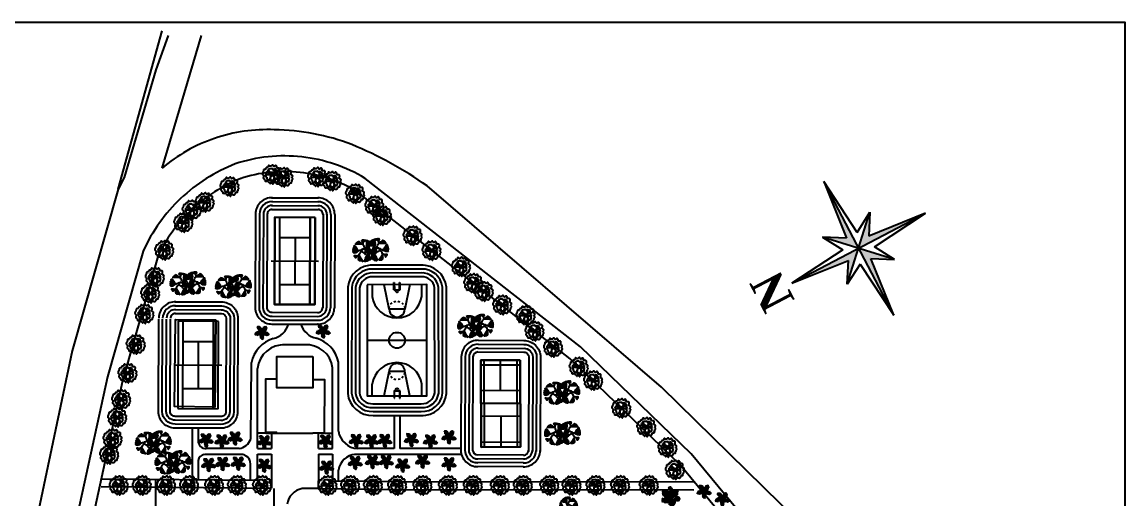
# Model space of a CAD drawing. Header units: millimetres. Extents: x -17017 to 2697, y 1903 to 18260.
# Drawn here: x -16970.72 to -16942.44, y 18248.05 to 18260.27 of the extents above; entities that cross this region are included whole.
import ezdxf

# ---------------------------------------------------------------- set-up
doc = ezdxf.new("R2010")
doc.units = ezdxf.units.MM
doc.linetypes.add('0', pattern=[0])
for name, color, linetype in [('1', 7, 'Continuous'), ('55', 7, 'Continuous'), ('A-Glaz', 92, 'Continuous'), ('CAY', 94, 'Continuous'), ('duv', 50, 'Continuous'), ('DUVAR', 7, 'Continuous'), ('SO2', 3, 'Continuous'), ('TF1', 6, 'Continuous')]:
    doc.layers.add(name, color=color, linetype=linetype)
doc.styles.add('ARIAL', font='arial.ttf')
doc.styles.add('ATT', font='romans.shx')

# ---------------------------------------------------------------- blocks, each defined once
blk = doc.blocks.new('02PCVC13')
at = {"color": 0, "linetype": 'ByBlock'}
for p, q in [((0, 240), (0, 0)), ((528, 240), (0, 240)), ((528, 222), (0, 222)), ((30, 240), (30, 0)), ((186, 240), (186, 0)), ((264, 240), (264, 0)), ((342, 240), (342, 0)), ((498, 0), (498, 240)), ((528, 0), (528, 240)), ((186, 120), (0, 120)), ((342, 120), (528, 120)), ((0, 18), (528, 18)), ((0, 0), (528, 0))]:
    blk.add_line(p, q, dxfattribs=at)
blk = doc.blocks.new('court')
for p, q in [((2163.9, 2639.28), (2163.9, 2628.95)), ((2186.28, 2639.28), (2163.9, 2639.28)), ((2175.09, 2640.21), (2175.09, 2628.09)), ((2186.28, 2628.95), (2186.28, 2639.28)), ((2163.9, 2637.99), (2186.28, 2637.99)), ((2169.06, 2637.99), (2169.06, 2630.24)), ((2181.11, 2637.99), (2181.11, 2630.24)), ((2181.11, 2634.12), (2169.06, 2634.12)), ((2186.28, 2630.24), (2163.9, 2630.24)), ((2163.9, 2630.24), (2186.28, 2630.24)), ((2163.9, 2628.95), (2186.28, 2628.95))]:
    blk.add_line(p, q)
blk = doc.blocks.new('court 1')
for p, q in [((2164.82, 2665.92), (2139.71, 2652.41)), ((2165.44, 2664.76), (2162.8, 2663.34)), ((2172.1, 2652.41), (2164.82, 2665.92)), ((2161.97, 2657.98), (2166.9, 2662.06)), ((2152.27, 2659.17), (2159.54, 2645.65)), ((2166.91, 2659.27), (2167.69, 2657.82)), ((2166.93, 2659.22), (2168.58, 2660.1)), ((2166.99, 2659.12), (2166.93, 2659.22)), ((2168.63, 2660.01), (2166.99, 2659.12)), ((2167.61, 2657.96), (2169.25, 2658.85)), ((2168.58, 2660.1), (2168.63, 2660.01)), ((2169.25, 2658.85), (2169.3, 2658.75)), ((2163.9, 2654.4), (2161.97, 2657.98)), ((2162.33, 2658.12), (2162.73, 2658.22)), ((2163.26, 2658.2), (2163.77, 2658.05)), ((2170.02, 2656.27), (2163.9, 2654.4)), ((2164.22, 2657.77), (2164.58, 2657.38)), ((2164.84, 2656.92), (2164.96, 2656.4)), ((2167.66, 2657.87), (2167.61, 2657.96)), ((2169.3, 2658.75), (2167.66, 2657.87)), ((2164.51, 2654.91), (2164.21, 2654.62)), ((2164.94, 2655.87), (2164.79, 2655.36)), ((2168.83, 2652.15), (2171.47, 2653.57)), ((2139.71, 2652.41), (2146.99, 2638.89)), ((2140.34, 2651.25), (2142.98, 2652.67)), ((2141.79, 2648.55), (2147.91, 2650.41)), ((2146.99, 2638.89), (2172.1, 2652.41)), ((2149.84, 2646.83), (2147.91, 2650.41)), ((2146.85, 2648.42), (2146.97, 2647.9)), ((2147.02, 2649.46), (2146.87, 2648.95)), ((2147.6, 2650.19), (2147.3, 2649.91)), ((2144.15, 2646.95), (2142.51, 2646.07)), ((2142.51, 2646.07), (2142.56, 2645.97)), ((2142.56, 2645.97), (2144.2, 2646.85)), ((2144.82, 2645.69), (2143.18, 2644.81)), ((2143.18, 2644.81), (2143.24, 2644.71)), ((2143.24, 2644.71), (2144.88, 2645.6)), ((2144.12, 2647), (2144.9, 2645.55)), ((2144.2, 2646.85), (2144.15, 2646.95)), ((2144.88, 2645.6), (2144.82, 2645.69)), ((2144.91, 2642.75), (2149.84, 2646.83)), ((2147.23, 2647.43), (2147.59, 2647.05)), ((2148.04, 2646.77), (2148.55, 2646.61)), ((2149.08, 2646.6), (2149.48, 2646.69)), ((2146.37, 2640.05), (2149.01, 2641.47))]:
    blk.add_line(p, q)
for centre, radius in [((2167.01, 2658.39), 0.329), ((2155.91, 2652.41), 2.03), ((2144.8, 2646.43), 0.329)]:
    blk.add_circle(centre, radius)
for centre, radius, start, end in [((2166.6, 2658.17), 6.42, 126.3044, 290.2971), ((2162.93, 2656.19), 2.02, 118.3008, 298.3008), ((2145.21, 2646.65), 6.42, 306.3044, 110.2971), ((2148.86, 2648.62), 2.03, 298.7254, 117.8761)]:
    blk.add_arc(centre, radius, start, end)
blk = doc.blocks.new('*X24')
at = {"color": 0, "linetype": 'Continuous'}
for p, q in [((10.7, 5.3), (10.7, 5.3)), ((11.3, 0), (11.3, 0)), ((11.8, 4.3), (11.8, 4.3)), ((13, 1.7), (13, 1.7)), ((15.3, 11.8), (15.3, 11.8)), ((15.5, 17.6), (15.5, 17.6)), ((15.7, 0.2), (15.7, 0.2)), ((16.2, 2.1), (16.2, 2.1)), ((16.4, 21.8), (16.4, 21.8)), ((17.5, 20.8), (17.5, 20.8)), ((18.1, 7.6), (18.1, 7.6)), ((22.7, 29.3), (22.7, 29.3)), ((22.8, 28.5), (22.8, 28.5)), ((28.5, 32.5), (28.5, 32.5)), ((29.9, 34.8), (29.9, 34.8)), ((34.3, 35.6), (34.3, 35.6)), ((37.4, 36), (37.4, 36)), ((39, 30.2), (39, 30.2)), ((41.5, 28.5), (41.5, 28.5)), ((42.3, 36.6), (42.3, 36.6)), ((45.8, 37.8), (45.8, 37.8)), ((46.1, 35.4), (46.1, 35.4)), ((46.5, 37.8), (46.5, 37.8)), ((50.4, 37.7), (50.4, 37.7)), ((52.5, 32.3), (52.5, 32.3)), ((53.4, 40.9), (53.4, 40.9)), ((53.5, 38.1), (53.5, 38.1)), ((53.6, 31.3), (53.6, 31.3)), ((58.4, 38.8), (58.4, 38.8)), ((61.8, 35.6), (61.8, 35.6)), ((64.5, 37.8), (64.5, 37.8)), ((76.4, 30.2), (76.4, 30.2)), ((77.6, 24), (77.6, 24)), ((78.9, 28.6), (78.9, 28.6)), ((80.1, 26.1), (80.1, 26.1)), ((86, 18.6), (86, 18.6)), ((86, 0.2), (86, 0.2)), ((13.8, -1.6), (13.8, -1.6)), ((16.1, -11.4), (16.1, -11.4)), ((16.2, -15), (16.2, -15)), ((16.5, -22.9), (16.5, -22.9)), ((17, -0.5), (17, -0.5)), ((17.2, -22.5), (17.2, -22.5)), ((18.3, -23.6), (18.3, -23.6)), ((18.6, -13.1), (18.6, -13.1)), ((18.7, -16.6), (18.7, -16.6)), ((23.5, -28.3), (23.5, -28.3)), ((24.1, -27.9), (24.1, -27.9)), ((24.6, -28.5), (24.6, -28.5)), ((27.2, -27.5), (27.2, -27.5)), ((27.8, -22.4), (27.8, -22.4)), ((29.5, -33.8), (29.5, -33.8)), ((30.6, -34.8), (30.6, -34.8)), ((32.1, -26.8), (32.1, -26.8)), ((32.2, -34.6), (32.2, -34.6)), ((39.7, -30), (39.7, -30)), ((45.8, -40.6), (45.8, -40.6)), ((48.9, -40.2), (48.9, -40.2)), ((51.3, -37.4), (51.3, -37.4)), ((53.8, -39.5), (53.8, -39.5)), ((56, -40), (56, -40)), ((61.9, -38.5), (61.9, -38.5)), ((64.1, -33.8), (64.1, -33.8)), ((65, -38), (65, -38)), ((77.1, -29.9), (77.1, -29.9)), ((83.6, -18), (83.6, -18)), ((83.8, -22.3), (83.8, -22.3)), ((84.7, -19), (84.7, -19)), ((86.3, -4.2), (86.3, -4.2)), ((86.8, -4.5), (86.8, -4.5)), ((87.2, -16.1), (87.2, -16.1)), ((88.6, -1.4), (88.6, -1.4)), ((89.4, -1.5), (89.4, -1.5)), ((90.5, -2.5), (90.5, -2.5))]:
    blk.add_line(p, q, dxfattribs=at)
blk = doc.blocks.new('*X23')
at = {"color": 0, "linetype": 'Continuous'}
for p, q in [((0, 0), (0, 0)), ((8.6, 20.1), (8.6, 20.1)), ((9.1, 22.8), (9.1, 22.8)), ((10, 22), (10, 22)), ((24.2, 44.6), (24.2, 44.6)), ((27.1, 40.2), (27.1, 40.2)), ((37.9, 43.4), (37.9, 43.4)), ((39.9, 46.4), (39.9, 46.4)), ((45.7, 47.4), (45.7, 47.4)), ((49.9, 48), (49.9, 48)), ((56.4, 48.8), (56.4, 48.8)), ((61, 50.3), (61, 50.3)), ((61.5, 47.2), (61.5, 47.2)), ((62, 50.4), (62, 50.4)), ((70, 43.1), (70, 43.1)), ((71.4, 41.8), (71.4, 41.8)), ((71.7, 39.2), (71.7, 39.2)), ((76.9, 40.2), (76.9, 40.2)), ((78.4, 35.4), (78.4, 35.4)), ((80.3, 38.1), (80.3, 38.1)), ((82.9, 32), (82.9, 32)), ((85.3, 31.9), (85.3, 31.9)), ((86.4, 28.1), (86.4, 28.1)), ((87.8, 26.7), (87.8, 26.7)), ((92.4, 30.4), (92.4, 30.4)), ((92.6, 12.2), (92.6, 12.2)), ((93.8, 24.5), (93.8, 24.5)), ((94.3, 9.1), (94.3, 9.1)), ((94.8, 20.4), (94.8, 20.4)), ((0, 0), (0, 0)), ((3.2, -20.3), (3.2, -20.3)), ((5.7, -9.9), (5.7, -9.9)), ((6.6, -15), (6.6, -15)), ((7.4, -19.7), (7.4, -19.7)), ((8, -16.4), (8, -16.4)), ((10.7, -23.4), (10.7, -23.4)), ((12.1, -29.9), (12.1, -29.9)), ((28, -40), (28, -40)), ((31.4, -42.2), (31.4, -42.2)), ((39.4, -45.1), (39.4, -45.1)), ((40.8, -46.4), (40.8, -46.4)), ((42.9, -46.1), (42.9, -46.1)), ((43.5, -49.9), (43.5, -49.9)), ((47.8, -52.8), (47.8, -52.8)), ((64.5, -45.3), (64.5, -45.3)), ((71.8, -45.8), (71.8, -45.8)), ((74.2, -37.9), (74.2, -37.9)), ((77.8, -39.9), (77.8, -39.9)), ((85, -29.6), (85, -29.6)), ((85.9, -30.1), (85.9, -30.1)), ((86.9, -29.8), (86.9, -29.8)), ((87.4, -31), (87.4, -31)), ((88.9, -32.4), (88.9, -32.4)), ((93.5, -8.4), (93.5, -8.4)), ((94.8, -6.3), (94.8, -6.3)), ((95.1, -9), (95.1, -9)), ((96.6, -10.3), (96.6, -10.3)), ((100, -7.5), (100, -7.5))]:
    blk.add_line(p, q, dxfattribs=at)
blk = doc.blocks.new('A$C27B57102')
at = {"layer": 'CAY', "linetype": 'Continuous'}
for points in [[(482, 931), (467, 939), (454, 945), (444, 950), (436, 953), (429, 954), (424, 955), (419, 955), (416, 955), (412, 955), (409, 954), (406, 953), (403, 952), (400, 951), (398, 949), (395, 947), (393, 944), (390, 941), (388, 937), (385, 933), (383, 929), (381, 925), (380, 921), (378, 918), (377, 916), (377, 915), (376, 915), (376, 914), (376, 915), (376, 915), (376, 915), (376, 914), (375, 913), (373, 910), (371, 907), (369, 903), (366, 899), (363, 894), (360, 890), (358, 885), (355, 881), (352, 877), (350, 873), (347, 870), (345, 867), (343, 865), (340, 863), (338, 862), (335, 861), (332, 861), (329, 861), (326, 861), (322, 862), (319, 863), (315, 864), (311, 865), (307, 866), (303, 867), (299, 869), (295, 870), (291, 871), (287, 872), (283, 873), (279, 875), (276, 876), (273, 877), (271, 878), (268, 880), (266, 881), (263, 882), (261, 883), (258, 884), (255, 884), (252, 885), (249, 885), (246, 886), (243, 886), (239, 886), (235, 886), (231, 886), (227, 886), (223, 886), (219, 886), (215, 886), (211, 886), (207, 886), (203, 885), (200, 885), (196, 884), (193, 884), (191, 883), (188, 882), (186, 881), (184, 879), (182, 878), (180, 876), (178, 874), (176, 872), (174, 870), (173, 868), (171, 866), (169, 863), (168, 861), (166, 858), (165, 855), (164, 852), (163, 849), (162, 846), (161, 843), (160, 840), (160, 836), (159, 833), (159, 829), (159, 824), (158, 820), (158, 816), (158, 811), (158, 806), (158, 802), (159, 797), (159, 793), (159, 789), (160, 784), (160, 780), (160, 777), (160, 773), (160, 769), (160, 766), (159, 763), (158, 760), (156, 757), (155, 754), (153, 752), (150, 750), (148, 747), (146, 746), (143, 744), (141, 742), (138, 741), (136, 740), (133, 739), (131, 739), (128, 738), (126, 738), (123, 737), (121, 737), (118, 737), (116, 737), (113, 737), (111, 737), (108, 737), (105, 737), (102, 737), (100, 738), (97, 738), (94, 738), (90, 738), (87, 738), (84, 738), (80, 737), (77, 736), (73, 735), (69, 733), (65, 731), (61, 728), (57, 725), (53, 722), (49, 718), (46, 714), (43, 710), (39, 705), (37, 701), (34, 697), (32, 692), (30, 688), (29, 684), (28, 681), (27, 677), (26, 675), (26, 672), (27, 669), (27, 667), (28, 665), (29, 662), (31, 660), (33, 657), (34, 655), (36, 652), (38, 649), (40, 647), (42, 645), (44, 643), (45, 641), (46, 640), (47, 639), (48, 638), (48, 637), (49, 636), (50, 635), (51, 634), (53, 633), (55, 631), (57, 629), (60, 627), (63, 624), (66, 621), (69, 618), (71, 616), (73, 613), (75, 610), (76, 607), (77, 605), (78, 602), (78, 600), (78, 597), (78, 595), (77, 593), (77, 592), (77, 590), (76, 588), (74, 587), (73, 585), (70, 583), (67, 581), (63, 578), (59, 576), (53, 573), (47, 570), (41, 566), (34, 562), (28, 559), (22, 554), (17, 550), (12, 546), (8, 541), (5, 537), (3, 532), (1, 527), (0, 523), (0, 518), (0, 514), (1, 509), (3, 505), (5, 502), (7, 498), (9, 495), (12, 492), (14, 489), (16, 487), (17, 486), (18, 485), (19, 484), (20, 483), (20, 483), (20, 483), (20, 482), (20, 482), (20, 482), (20, 482), (21, 482), (21, 482), (22, 481), (23, 480), (24, 479), (26, 477), (28, 475), (31, 473), (34, 470), (37, 466), (40, 462), (44, 458), (47, 454), (50, 449), (53, 444), (56, 438), (58, 433), (60, 427), (61, 421), (62, 415), (63, 409), (62, 403), (62, 397), (61, 391), (59, 386), (58, 381), (56, 376), (53, 371), (51, 367), (48, 363), (46, 360), (43, 357), (41, 355), (39, 353), (36, 351), (34, 349), (32, 347), (30, 345), (28, 343), (27, 340), (25, 337), (24, 335), (23, 332), (23, 329), (22, 326), (23, 323), (23, 321), (24, 318), (25, 315), (26, 313), (28, 310), (30, 308), (32, 306), (33, 304), (35, 302), (37, 301), (39, 299), (41, 298), (43, 297), (45, 296), (47, 295), (49, 295), (51, 295), (54, 295), (56, 295), (59, 295), (61, 295), (64, 296), (66, 296), (69, 296), (72, 296), (75, 295), (78, 295), (81, 294), (85, 292), (88, 290), (92, 288), (96, 284), (100, 280), (104, 275), (108, 270), (113, 265), (116, 259), (120, 254), (123, 249), (126, 244), (128, 240), (129, 237), (129, 234), (130, 231), (129, 228), (129, 226), (128, 224), (127, 222), (126, 220), (125, 217), (124, 215)], [(368, 749), (368, 749), (366, 748), (364, 748), (362, 748), (359, 748), (356, 747), (354, 747), (351, 747), (349, 747), (348, 747), (346, 747), (346, 747), (345, 747), (345, 747), (345, 747), (345, 747), (345, 746), (343, 746), (342, 745), (339, 745), (336, 744), (332, 742), (327, 741), (323, 740), (318, 739), (313, 738), (309, 736), (304, 735), (301, 734), (297, 733), (294, 732), (291, 731), (288, 730), (286, 729), (284, 728), (282, 727), (280, 726), (279, 725), (278, 724), (276, 722), (275, 721), (273, 720), (272, 718), (270, 716), (268, 714), (266, 712), (264, 710), (261, 708), (259, 706), (257, 703), (254, 701), (252, 699), (249, 697), (247, 695), (245, 693), (242, 691), (240, 689), (238, 687), (236, 686), (234, 684), (232, 682), (231, 681), (229, 679), (228, 678), (226, 677), (225, 675), (224, 674), (223, 673), (222, 672), (222, 670), (221, 669), (220, 668), (220, 667), (219, 665), (218, 664), (218, 662), (217, 660), (216, 657), (215, 655), (215, 652), (215, 649), (214, 645), (214, 641), (215, 636), (215, 631), (216, 626), (217, 621), (218, 617), (219, 612), (220, 609), (220, 606), (221, 604), (221, 603), (221, 603), (221, 603), (221, 604), (221, 605), (221, 606), (220, 606), (220, 607), (220, 608), (220, 608), (220, 607), (220, 606), (220, 605), (221, 603), (221, 600), (221, 596), (222, 592), (223, 587), (223, 582), (224, 577), (224, 572), (224, 567), (224, 562), (224, 558), (224, 554), (223, 550), (223, 547), (222, 544), (221, 541), (220, 539), (219, 536), (218, 533), (217, 530), (216, 526), (215, 523), (214, 520), (212, 517), (211, 513), (209, 510), (207, 506), (205, 503), (203, 500), (201, 496), (199, 493), (198, 490), (196, 486), (195, 483), (194, 480), (194, 477), (194, 474), (194, 471), (194, 468), (194, 465), (194, 462), (194, 458), (194, 455), (194, 452), (194, 449), (194, 445), (193, 442), (193, 438), (193, 434), (192, 431), (192, 427), (192, 423), (192, 418), (192, 414), (192, 410), (192, 405), (193, 401), (193, 396), (194, 392), (194, 387), (195, 382), (196, 378), (197, 373), (198, 368), (199, 364), (200, 360), (201, 356), (202, 352), (203, 348), (204, 345), (205, 341), (206, 338), (207, 335), (209, 332), (210, 329), (212, 326), (213, 324), (215, 321), (217, 319), (219, 317), (221, 315), (223, 314), (225, 312), (227, 311), (229, 310), (231, 309), (233, 309), (235, 308), (237, 307), (239, 306), (241, 305), (244, 304), (246, 303), (248, 302), (249, 301), (251, 300), (252, 299), (253, 299), (253, 298), (253, 298), (253, 298), (253, 298), (253, 298), (254, 298), (255, 297), (256, 295), (259, 293), (263, 291), (267, 288), (272, 284), (278, 280), (285, 275), (292, 270), (300, 265), (309, 259), (318, 253), (328, 247), (337, 241), (346, 236), (355, 230), (363, 225), (370, 220), (375, 216), (380, 213), (384, 210), (387, 207), (390, 204), (392, 202), (394, 200), (396, 198), (398, 195), (400, 193), (402, 191), (404, 189), (407, 186), (409, 184), (412, 182), (415, 180), (417, 178), (420, 176), (423, 175), (426, 173), (429, 172), (433, 171), (436, 169), (440, 168), (445, 167), (449, 167), (454, 166), (459, 166), (464, 165), (469, 165), (473, 165), (478, 165), (483, 165), (487, 166), (491, 167), (496, 168), (500, 169), (505, 170), (510, 172), (511, 173)], [(470, 484), (382, 408), (366, 376), (344, 357), (312, 332), (274, 319), (233, 309), (312, 332), (366, 376), (391, 436), (471, 500), (442, 433), (355, 230), (512, 519), (484, 395), (484, 268), (505, 170), (490, 297), (500, 440), (512, 519), (541, 424), (627, 401), (722, 376), (765, 355), (722, 376), (684, 401), (782, 425), (649, 414), (605, 421), (519, 535), (640, 605), (813, 567), (703, 602), (764, 638), (687, 608), (708, 686), (671, 615), (601, 618), (484, 545), (540, 767), (506, 678), (494, 756), (468, 522), (356, 615), (368, 749), (347, 634), (220, 609), (290, 615), (220, 539), (315, 611), (470, 484)], [(524, 926), (516, 927), (482, 931)], [(625, 214), (628, 215), (636, 216), (642, 217), (649, 218), (654, 218), (660, 219), (665, 219), (670, 220), (675, 220), (680, 221), (684, 222), (688, 223), (692, 224), (696, 225), (699, 227), (702, 228), (705, 230), (707, 232), (710, 234), (712, 235), (715, 237), (717, 240), (720, 242), (723, 244), (725, 246), (728, 249), (731, 251), (734, 253), (737, 256), (740, 259), (742, 261), (744, 264), (746, 267), (747, 270), (748, 273), (750, 276), (751, 279), (751, 283), (752, 286), (753, 290), (754, 295), (754, 299), (755, 304), (755, 308), (756, 313), (757, 318), (757, 322), (758, 327), (759, 331), (760, 336), (761, 340), (762, 344), (763, 348), (764, 352), (765, 355), (766, 359), (767, 362), (768, 365), (769, 367), (770, 370), (771, 373), (772, 375), (773, 378), (774, 381), (776, 384), (777, 387), (778, 390), (779, 394), (780, 398), (781, 402), (781, 407), (782, 413), (782, 419), (782, 425), (782, 432), (781, 439), (781, 445), (781, 451), (780, 457), (780, 463), (779, 467), (779, 472), (779, 476), (779, 479), (779, 483), (779, 486), (780, 489), (781, 492), (783, 495), (784, 497), (786, 500), (788, 503), (790, 505), (792, 508), (794, 511), (796, 514), (798, 517), (800, 520), (801, 524), (803, 527), (804, 531), (806, 534), (807, 538), (808, 542), (809, 546), (810, 550), (811, 555), (812, 559), (813, 563), (813, 567), (814, 571), (814, 576), (815, 580), (815, 584), (815, 587), (814, 591), (814, 595), (813, 599), (812, 603), (811, 606), (809, 610), (807, 613), (805, 616), (802, 619), (799, 622), (796, 625), (793, 627), (790, 629), (786, 631), (782, 633), (778, 634), (773, 635), (769, 637), (764, 638), (759, 639), (754, 640), (749, 642), (745, 643), (740, 645), (735, 647), (731, 649), (727, 652), (723, 655), (720, 659), (717, 663), (715, 667), (713, 672), (711, 677), (709, 681), (708, 686), (707, 691), (706, 695), (704, 700), (703, 704), (702, 708), (701, 712), (700, 716), (699, 720), (698, 723), (696, 727), (695, 730), (694, 734), (692, 737), (691, 740), (690, 743), (688, 746), (687, 749), (685, 751), (684, 753), (682, 755), (680, 757), (678, 758), (676, 759), (674, 761), (671, 762), (668, 762), (665, 763), (661, 764), (657, 765), (653, 765), (648, 766), (644, 766), (639, 767), (635, 767), (630, 768), (625, 768), (621, 769), (616, 769), (611, 770), (607, 770), (603, 771), (599, 771), (595, 772), (591, 772), (587, 772), (583, 773), (580, 773), (576, 773), (572, 773), (567, 772), (563, 772), (558, 771), (553, 770), (547, 769), (540, 767), (533, 765), (525, 763), (515, 761), (505, 758), (494, 756), (484, 754)], [(530, 928), (552, 945), (568, 949), (586, 944), (596, 937), (604, 933), (613, 925)], [(674, 912), (657, 918), (655, 920), (653, 922), (650, 924), (647, 926), (644, 927), (640, 927), (636, 928), (632, 928), (628, 927), (625, 927), (621, 926), (618, 926), (615, 925), (613, 925)], [(674, 912), (675, 912), (677, 912), (680, 912), (685, 910), (686, 909), (689, 907), (695, 903), (704, 897), (710, 893), (713, 892)], [(865, 288), (866, 294), (868, 301), (870, 309), (873, 316), (876, 322), (879, 328), (882, 334), (885, 339), (888, 343), (892, 347), (896, 351), (900, 355), (904, 358), (909, 361), (914, 364), (919, 367), (924, 370), (928, 373), (933, 376), (937, 380), (940, 383), (943, 387), (945, 391), (947, 395), (947, 398), (947, 402), (945, 405), (942, 408), (938, 411), (933, 413), (927, 415), (921, 416), (915, 418), (908, 419), (903, 420), (897, 421), (893, 421), (890, 422), (887, 422), (886, 423), (884, 424), (883, 425), (882, 427), (882, 430), (881, 433), (880, 436), (880, 441), (879, 445), (879, 449), (879, 454), (879, 458), (879, 462), (880, 466), (880, 469), (881, 471), (882, 474), (884, 476), (886, 477), (888, 479), (891, 480), (893, 480), (897, 481), (900, 482), (904, 482), (908, 483), (912, 484), (916, 485), (921, 486), (925, 487), (929, 489), (934, 491), (938, 493), (942, 495), (946, 498), (950, 500), (954, 503), (957, 506), (960, 509), (963, 512), (966, 514), (968, 517), (969, 520), (971, 523), (971, 526), (972, 529), (972, 532), (971, 534), (970, 537), (969, 539), (967, 542), (965, 544), (962, 546), (959, 548), (956, 550), (952, 552), (948, 554), (944, 556), (940, 557), (935, 559), (930, 560), (925, 561), (920, 562), (915, 563), (909, 564), (904, 565), (900, 566), (895, 567), (891, 568), (887, 570), (883, 571), (880, 573), (878, 575), (875, 577), (874, 579), (872, 581), (871, 583), (870, 586), (870, 589), (870, 591), (870, 594), (870, 597), (871, 599), (872, 601), (873, 603), (873, 605), (875, 607), (876, 608), (877, 609), (878, 610), (879, 611), (880, 613), (881, 614), (882, 616), (883, 618), (883, 620), (884, 623), (885, 626), (886, 629), (887, 633), (888, 637), (890, 642), (891, 648), (893, 653), (894, 659), (896, 665), (897, 671), (899, 676), (900, 682), (901, 686), (902, 691), (903, 695), (904, 698), (904, 702), (904, 705), (904, 708), (904, 711), (904, 715), (903, 718), (902, 721), (901, 724), (900, 727), (898, 730), (897, 733), (895, 736), (893, 739), (891, 743), (889, 746), (886, 749), (884, 752), (882, 755), (879, 758), (877, 760), (874, 763), (872, 766), (869, 768), (866, 771), (864, 773), (861, 775), (858, 777), (855, 779), (852, 780), (849, 781), (845, 782), (842, 783), (838, 784), (835, 784), (831, 784), (828, 785), (824, 784), (821, 784), (818, 784), (815, 784), (812, 783), (810, 783), (808, 783), (807, 782), (806, 782), (805, 782), (805, 782), (804, 782), (805, 782), (805, 782), (805, 782), (805, 782), (806, 782), (806, 782), (806, 782), (805, 783), (805, 784), (804, 786), (802, 788), (800, 790), (798, 794), (795, 798), (792, 802), (789, 807), (786, 812), (783, 818), (781, 823), (778, 828), (777, 833), (776, 837), (775, 842), (775, 846), (775, 850), (775, 853), (775, 857), (775, 861), (775, 865), (775, 868), (774, 872), (774, 875), (773, 879), (772, 882), (770, 884), (769, 887), (767, 889), (764, 890), (762, 892), (759, 893), (757, 894), (754, 894), (751, 895), (749, 895), (746, 895), (744, 896), (742, 896), (739, 896), (737, 895), (734, 895), (732, 894), (729, 893), (725, 892), (722, 891), (713, 892)], [(141, 184), (142, 184), (148, 182), (154, 179), (161, 176), (168, 172), (174, 168), (181, 165), (186, 163), (191, 161), (195, 159), (199, 157), (203, 155), (206, 153), (208, 150), (211, 145), (213, 140), (214, 134), (216, 127), (218, 120), (219, 113), (221, 105), (222, 98), (224, 91), (225, 86), (227, 80), (229, 76), (231, 72), (233, 69), (235, 66), (237, 64), (239, 62), (241, 61), (243, 60), (246, 59), (248, 59), (250, 59), (253, 59), (255, 59), (257, 59), (259, 59), (261, 60), (264, 60), (265, 61)], [(344, 38), (347, 37), (357, 31), (368, 24), (378, 19), (387, 14), (395, 10), (401, 7), (406, 4), (411, 2), (415, 1), (419, 0), (422, 0), (426, 0), (430, 0), (434, 0), (438, 1), (443, 1), (447, 2), (452, 2), (456, 3), (461, 3), (465, 4), (469, 5), (473, 5), (477, 6), (481, 7), (484, 8), (487, 9), (490, 11), (493, 12), (495, 14), (497, 16), (499, 19), (501, 21), (503, 23), (504, 26), (506, 28), (507, 31), (508, 33), (509, 36), (510, 38), (511, 41), (513, 43), (514, 45), (516, 47), (518, 50), (520, 52), (523, 54), (525, 55), (528, 57), (531, 59), (534, 61), (537, 62), (540, 64), (544, 65), (547, 67), (550, 68), (553, 69), (556, 69), (559, 70), (561, 70), (564, 70), (567, 69), (570, 68), (573, 67), (577, 66), (580, 64), (585, 62), (590, 60), (595, 57), (602, 54), (608, 52), (615, 49), (623, 46), (630, 44), (637, 43), (645, 42), (652, 41), (658, 42), (665, 43), (671, 44), (676, 46), (681, 49), (686, 51), (690, 54), (693, 57), (695, 60), (697, 63), (698, 66), (699, 70), (700, 73), (700, 77), (700, 80)], [(751, 129), (752, 129), (758, 129), (764, 130), (770, 130), (776, 130), (782, 130), (788, 130), (793, 130), (798, 130), (802, 130), (806, 131), (810, 132), (813, 133), (816, 135), (819, 136), (822, 138), (824, 141), (826, 143), (828, 146), (829, 150), (830, 153), (830, 158), (830, 162), (829, 167), (828, 172), (826, 177), (824, 183), (822, 188), (820, 194), (818, 199), (817, 204), (816, 209), (815, 214), (815, 218), (816, 222), (816, 225), (818, 229), (820, 232), (822, 234), (825, 237), (828, 239), (831, 241), (834, 242)]]:
    blk.add_lwpolyline(points, dxfattribs=at)
for centre, radius, start, end in [((422, 835), 102, 237.9535, 307.3163), ((516, 966), 40.8, 281.2206, 289.7268), ((222, 219), 97.4, 182.2364, 191.9606), ((249, 305), 162, 220.9071, 228.35), ((284, 95), 39.5, 240.0583, 275.6565), ((366, 205), 169, 242.4767, 262.5318), ((530, 299), 127, 261.2984, 318.3947), ((688, 133), 54.1, 282.8364, 342.6499), ((796, 71), 73, 128.4552, 141.3668), ((886, 240), 52.3, 114.1771, 178.2063)]:
    blk.add_arc(centre, radius, start, end, dxfattribs=at)
at = {"layer": 'CAY', "linetype": 'Continuous', "xscale": 9, "yscale": 9, "zscale": 9}
for name in ['*X23', '*X24']:
    blk.add_blockref(name, (20, 482), dxfattribs=at)
blk = doc.blocks.new('CAY1')
at = {"layer": 'SO2'}
for p, q in [((-203, 248), (-244, 254)), ((-156, 226), (-241, 211)), ((-206, 249), (-233, 284)), ((-110, 202), (-226, 179)), ((-188, 241), (-216, 306)), ((-72, 179), (-196, 163)), ((-152, 224), (-179, 325)), ((-50, -18), (-177, 10)), ((-33, 153), (-155, 139)), ((-12, 10), (-148, 37)), ((-115, 204), (-142, 327)), ((1, 128), (-116, 112)), ((35, 40), (-113, 66)), ((-74, 180), (-96, 308)), ((40, 96), (-87, 91)), ((76, 64), (-69, 98)), ((68, 71), (-61, 69)), ((-41, 158), (-54, 288)), ((-8, 13), (-29, -103)), ((-3, 131), (-19, 269)), ((76, 64), (-1, -63)), ((35, 40), (0, -83)), ((86, 18), (15, -115)), ((40, 96), (19, 244)), ((67, 59), (29, -65)), ((80, 73), (38, 196)), ((95, 108), (51, 227)), ((113, 155), (62, 261)), ((76, 64), (63, 212)), ((126, 195), (76, 307)), ((76, 64), (212, 122)), ((76, 64), (173, -48)), ((78, 54), (184, -20)), ((139, 240), (86, 353)), ((86, 63), (189, 141)), ((86, 18), (192, -53)), ((149, 284), (92, 387)), ((95, 108), (230, 174)), ((115, 160), (241, 217)), ((158, 335), (118, 410)), ((123, 59), (223, 139)), ((123, 59), (227, -48)), ((129, 204), (249, 256)), ((139, 242), (255, 303)), ((150, 289), (258, 352)), ((157, 330), (245, 387)), ((165, 386), (158, 427)), ((163, 369), (216, 416)), ((164, 389), (190, 426)), ((174, 57), (259, 138)), ((179, 56), (272, -46)), ((216, 56), (307, 139)), ((225, 57), (312, -41)), ((262, 58), (354, 144)), ((265, 58), (358, -32)), ((307, 62), (388, 148)), ((312, 63), (406, -20)), ((354, 69), (435, 3)), ((359, 69), (418, 131)), ((393, 76), (453, 40)), ((410, 79), (446, 98)), ((412, 80), (455, 68)), ((-147, -103), (-251, -98)), ((-174, -132), (-244, -138)), ((-117, -74), (-241, -62)), ((-187, -147), (-229, -162)), ((-81, -42), (-210, -24)), ((-186, -144), (-204, -182)), ((-150, -106), (-162, -191)), ((-113, -70), (-127, -188)), ((-79, -41), (-102, -163)), ((-43, -12), (-67, -132)), ((100, -37), (32, -157)), ((115, -80), (49, -193)), ((129, -117), (71, -234)), ((147, -161), (97, -276)), ((99, -31), (202, -87)), ((112, -72), (218, -132)), ((128, -115), (237, -176)), ((166, -199), (129, -296)), ((145, -157), (252, -207)), ((168, -203), (245, -241)), ((185, -234), (169, -303)), ((193, -249), (223, -278)), ((195, -251), (196, -296))]:
    blk.add_line(p, q, dxfattribs=at)
for centre, start, end in [((-595, -649), 46.7283, 68.9267), ((546, -794), 118.7283, 140.9267), ((-809, 482), 334.7283, 356.9267), ((200, 1035), 262.7283, 284.9267), ((1037, 246), 190.7283, 212.9267)]:
    blk.add_arc(centre, 979, start, end, dxfattribs=at)
blk = doc.blocks.new('12PPLT13')
at = {"color": 0, "linetype": 'ByBlock'}
for p, q in [((0.007, 0.034), (-0.532, -0.012)), ((-0.461, 0.009), (-0.508, 0.027)), ((-0.421, 0.013), (-0.475, 0.073)), ((-0.38, 0.017), (-0.429, 0.11)), ((-0.269, 0.244), (-0.391, 0.267)), ((-0.34, 0.304), (-0.387, 0.319)), ((-0.335, 0.019), (-0.382, 0.08)), ((-0.209, 0.188), (-0.374, 0.2)), ((0.018, 0.032), (-0.372, 0.365)), ((-0.181, 0.16), (-0.372, 0.13)), ((-0.313, 0.348), (-0.334, 0.395)), ((-0.289, 0.021), (-0.311, 0.073)), ((-0.134, 0.14), (-0.275, 0.084)), ((-0.264, 0.301), (-0.264, 0.385)), ((-0.079, 0.089), (-0.252, 0.031)), ((-0.006, 0.006), (-0.224, -0.376)), ((-0.213, 0.267), (-0.209, 0.393)), ((-0.154, 0.223), (-0.166, 0.397)), ((-0.13, 0.192), (-0.091, 0.357)), ((-0.091, 0.16), (-0.004, 0.385)), ((-0.044, 0.117), (-0.012, 0.275)), ((0.072, 0.374), (-0.032, 0.463)), ((0.039, 0.256), (-0.007, 0.309)), ((0.003, 0.07), (0.003, 0.172)), ((0.007, 0.034), (0.279, -0.377)), ((0.05, 0.305), (0.011, 0.37)), ((0.018, 0.032), (0.492, 0.097)), ((0.082, 0.423), (0.032, 0.506)), ((0.039, 0.054), (0.078, 0.153)), ((0.043, 0.216), (0.118, 0.512)), ((0.055, 0.031), (0.118, -0.029)), ((0.064, 0.226), (0.1, 0.238)), ((0.078, 0.277), (0.167, 0.287)), ((0.092, 0.327), (0.224, 0.327)), ((0.095, 0.074), (0.13, 0.239)), ((0.098, 0.026), (0.204, -0.048)), ((0.114, 0.402), (0.206, 0.423)), ((0.114, 0.362), (0.232, 0.388)), ((0.125, 0.441), (0.165, 0.477)), ((0.145, 0.085), (0.185, 0.271)), ((0.161, 0.022), (0.271, -0.115)), ((0.189, 0.085), (0.26, 0.294)), ((0.213, 0.031), (0.327, -0.151)), ((0.236, 0.093), (0.327, 0.286)), ((0.264, 0.022), (0.367, -0.096)), ((0.292, 0.089), (0.393, 0.247)), ((0.303, 0.05), (0.433, -0.057)), ((0.346, 0.104), (0.445, 0.2)), ((0.361, 0.05), (0.457, -0.021)), ((0.421, 0.117), (0.472, 0.168)), ((0.436, 0.054), (0.5, 0.022)), ((-0.464, -0.026), (-0.49, -0.07)), ((-0.421, -0.026), (-0.454, -0.137)), ((-0.382, -0.03), (-0.4, -0.134)), ((-0.306, -0.009), (-0.35, -0.098)), ((-0.13, -0.183), (-0.335, -0.147)), ((-0.173, -0.254), (-0.323, -0.28)), ((-0.158, -0.214), (-0.316, -0.214)), ((-0.217, -0.308), (-0.308, -0.359)), ((-0.237, -0.352), (-0.292, -0.411)), ((-0.106, -0.115), (-0.28, -0.115)), ((-0.252, -0.011), (-0.278, -0.054)), ((-0.233, -0.408), (-0.241, -0.43)), ((-0.083, -0.08), (-0.224, -0.053)), ((-0.201, -0.38), (-0.181, -0.443)), ((-0.177, -0.333), (-0.151, -0.423)), ((-0.145, -0.277), (-0.083, -0.43)), ((-0.048, -0.037), (-0.126, -0.017)), ((-0.126, -0.237), (-0.012, -0.395)), ((-0.098, -0.19), (-0.02, -0.336)), ((-0.059, -0.151), (0.039, -0.286)), ((-0.04, -0.104), (0.067, -0.289)), ((-0.019, -0.066), (0.075, -0.164)), ((0.165, -0.23), (0.092, -0.334)), ((0.109, -0.131), (0.095, -0.185)), ((0.139, -0.18), (0.104, -0.269)), ((0.12, -0.114), (0.189, -0.092)), ((0.189, -0.273), (0.121, -0.427)), ((0.153, -0.15), (0.217, -0.147)), ((0.178, -0.194), (0.275, -0.148)), ((0.206, -0.308), (0.178, -0.423)), ((0.206, -0.23), (0.342, -0.202)), ((0.232, -0.33), (0.222, -0.423)), ((0.232, -0.269), (0.356, -0.266)), ((0.253, -0.287), (0.342, -0.316)), ((0.261, -0.377), (0.267, -0.423)), ((0.275, -0.348), (0.328, -0.352)), ((0.293, -0.395), (0.311, -0.401))]:
    blk.add_line(p, q, dxfattribs=at)
at = {"color": 0, "linetype": 'ByBlock', "style": 'ATT'}
for tag, p, flags in [('ITEM', (-1, -3.25), 3), ('ROOM_NUMBER', (-1, -4.583), 1)]:
    blk.add_attdef(tag, p, '', height=1, dxfattribs=dict(at, flags=flags))
blk = doc.blocks.new('KUZEY')
at = {"layer": 'DUVAR'}
h = blk.add_hatch(color=256, dxfattribs=at)
h.paths.add_polyline_path([(-0.1, 100), (-8.2, 19.4), (-35.4, 35.5), (-0.1, 0.1)])
h.paths.add_polyline_path([(-100.1, 0), (-19.6, -8.1), (-35.2, -35.1), (-0.1, 0)])
h.paths.add_polyline_path([(-0.1, -100), (7.9, -19.4), (35.2, -35.4), (0, 0), (-0.1, 0)])
h.paths.add_polyline_path([(19.3, 8.1), (35.2, 35.4), (-0.1, 0.1), (0, 0), (99.9, 0)])
for p, q in [((-0.1, 100), (-8.2, 19.4)), ((-0.1, 100), (-0.1, -100)), ((7.9, 19.4), (-0.1, 100)), ((-35.4, 35.5), (-8.2, 19.4)), ((-19.6, 8.1), (-35.4, 35.5)), ((-35.4, 35.5), (35.2, -35.4)), ((-35.2, -35.1), (35.2, 35.4)), ((35.2, 35.4), (7.9, 19.4)), ((19.3, 8.1), (35.2, 35.4)), ((-19.6, 8.1), (-100.1, 0)), ((-100.1, 0), (99.9, 0)), ((-100.1, 0), (-19.6, -8.1)), ((99.9, 0), (19.3, 8.1)), ((19.3, -8.1), (99.9, 0)), ((-19.6, -8.1), (-35.2, -35.1)), ((19.3, -8.1), (35.2, -35.4)), ((-35.2, -35.1), (-8.2, -19.4)), ((-8.2, -19.4), (-0.1, -100)), ((-0.1, -100), (7.9, -19.4)), ((35.2, -35.4), (7.9, -19.4))]:
    blk.add_line(p, q, dxfattribs=at)
at = {"layer": 'DUVAR', "insert": (2.3, 128.4, 0.5), "char_height": 44, "attachment_point": 5, "style": 'ARIAL'}
blk.add_mtext('{\\fTimes New Roman|b1|i0|c0|p18;N}', dxfattribs=at)
blk = doc.blocks.new('Agac-p8')
at = {"layer": 'TF1', "color": 34}
for points in [[(-261, 80, -0.202579), (-145, -8, 0.322006), (-272, 24)], [(-55, 12, 0.124299), (-145, -8, 0.235359), (-244, 124, 3.344811)], [(18, 39, 0.239145), (-24, 165, 0.066971), (-223, 159)], [(16, 279, -0.2826), (-12, 229), (-24, 165, 0.08666), (-144, 235)], [(-12, 229, -0.332157), (-47, 274, 2.110716)], [(33, 25, 0.160891), (76, 134, 0.235359), (239, 155, 3.344811)], [(259, 119, -0.066971), (165, -57, -0.237273), (36, -31)], [(107, 261, 0.297027), (76, 134, 0.202579), (210, 192)], [(143, 244, 0.034752), (76, 134, 0.322006), (167, 229)], [(286, 12, -0.08666), (165, -57), (214, -99, 0.2826), (244, -149)], [(-270, -44, 0.297027), (-145, -8, -0.034752), (-273, -4)], [(-240, -132, -0.2826), (-183, -131), (-122, -109), (-122, -109, -0.217045), (-45, -15)], [(-183, -131, -0.332157), (-205, -184, 2.110716)], [(-122, -249, -0.08666), (-122, -109), (-122, -109, 0.066971), (-16, -279)], [(20, -47, 0.144947), (89, -127, 0.235359), (24, -279, 3.344811)], [(71, -272, -0.202579), (89, -127, 0.322006), (124, -254)], [(182, -218, 0.297027), (89, -127, -0.034752), (149, -241)]]:
    blk.add_lwpolyline(points, format="xyb", dxfattribs=at)
blk.add_lwpolyline([(-57, 15), (-44, -16), (12, -54), (43, -24), (55, -2), (31, 27), (13, 44), (-15, 47), (-32, 27), (-59, 30)], close=True, dxfattribs=at)
at = {"layer": 'TF1', "color": 82}
blk.add_lwpolyline([(214, -99, -0.332157), (271, -91, 2.110716)], format="xyb", dxfattribs=at)
for centre in [(-267, 24), (-265, -4), (-261, 63), (-261, 41), (-261, 10), (-255, 33), (-255, 22), (-251, 0), (-249, 84), (-249, 73), (-247, 57), (-243, 116), (-243, 47), (-240, 82), (-240, 32), (-238, 124), (-234, 73), (-234, -4), (-232, 110), (-230, 59), (-224, 98), (-218, 110), (-198, 173), (-189, 178), (-181, 196), (-181, 174), (-165, 212), (-165, 190), (-153, 212), (-153, 190), (-151, 220), (-151, 198), (-138, 225), (-138, 204), (-132, 221), (-132, 200), (-124, 231), (-124, 210), (-108, 216), (-32, 272), (-32, 251), (-22, 272), (-22, 265), (-22, 251), (-22, 243), (-9, 272), (-9, 251), (-1, 263), (-1, 241), (5, 272), (5, 251), (21, 270), (21, 261), (38, 268), (46, 259), (54, 267), (68, 257), (74, 259), (74, 237), (85, 239), (85, 218), (91, 259), (91, 237), (103, 253), (103, 239), (103, 231), (103, 218), (111, 212), (111, 190), (121, 243), (121, 221), (125, 227), (125, 206), (132, 237), (132, 216), (142, 235), (142, 214), (146, 214), (146, 192), (152, 227), (152, 206), (158, 204), (158, 182), (168, 220), (168, 198), (176, 210), (176, 188), (181, 204), (181, 182), (193, 194), (193, 173), (207, 176), (207, 155), (215, 157), (230, 153), (238, 149), (248, 73), (248, 51), (254, 35), (254, 14), (256, -2), (258, 104), (258, 82), (262, 86), (262, 65), (264, 39), (266, 65), (266, 43), (273, 18), (273, -4), (-265, -33), (-259, -15), (-257, -41), (-255, -23), (-245, -14), (-243, -35), (-238, -27), (-232, -125), (-228, -143), (-224, -27), (-216, -139), (-212, -160), (-208, -153), (-204, -129), (-204, -174), (-200, -151), (-195, -153), (-128, -200), (-126, -223), (-118, -237), (-114, -213), (-104, -237), (-101, -251), (-93, -241), (-85, -254), (-81, -231), (-71, -254), (-65, -243), (-57, -256), (-54, -233), (-44, -256), (-34, -250), (25, -258), (33, -272), (37, -249), (46, -272), (48, -213), (48, -235), (62, -250), (70, -264), (74, -241), (82, -223), (82, -245), (84, -264), (91, -207), (91, -229), (109, -223), (109, -245), (119, -203), (119, -225), (125, -215), (125, -237), (127, -200), (127, -221), (134, -198), (134, -219), (140, -223), (146, -194), (146, -215), (158, -190), (158, -211), (162, -202), (162, -223), (170, -196), (170, -217), (213, -115), (221, -86), (221, -108), (226, -76), (226, -98), (228, -119), (228, -141), (234, -102), (234, -123), (240, -70), (240, -92), (246, -86), (246, -108), (246, -109), (246, -131), (254, -68), (254, -90), (256, -23), (256, -68), (262, -88), (264, -21), (264, -43), (268, -49), (268, -70), (279, -15), (279, -37)]:
    blk.add_circle(centre, 5.54, dxfattribs=at)

msp = doc.modelspace()

# ---------------------------------------------------------------- linework, layer by layer
for p, q in [((-16968.69, 18248.571), (-16964.686, 18248.533)), ((-16967.294, 18246.253), (-16967.286, 18248.522)), ((-16962.756, 18248.514), (-16961.054, 18248.498)), ((-16961.054, 18248.498), (-16953.488, 18248.49)), ((-16968.692, 18248.371), (-16964.327, 18248.329)), ((-16963.118, 18248.318), (-16961.056, 18248.298)), ((-16961.054, 18248.298), (-16953.488, 18248.29))]:
    msp.add_line(p, q)
at = {"layer": '1'}
for p, q in [((-16964.733, 18255.354), (-16964.743, 18252.96)), ((-16964.633, 18255.353), (-16964.643, 18252.959)), ((-16964.533, 18255.353), (-16964.543, 18252.959)), ((-16964.433, 18255.353), (-16964.443, 18252.958)), ((-16964.31, 18252.836), (-16963.144, 18252.831)), ((-16964.31, 18252.736), (-16963.144, 18252.731)), ((-16964.311, 18252.636), (-16963.145, 18252.631)), ((-16964.311, 18252.536), (-16963.145, 18252.531)), ((-16963.384, 18252.002), (-16964.04, 18252.002)), ((-16964.856, 18249.586), (-16964.837, 18251.547)), ((-16962.606, 18249.79), (-16962.606, 18251.562)), ((-16964.686, 18249.345), (-16964.685, 18251.396)), ((-16962.756, 18249.344), (-16962.756, 18251.409)), ((-16961.178, 18250.194), (-16961.178, 18249.345)), ((-16961.028, 18250.194), (-16961.028, 18249.345)), ((-16966.356, 18249.867), (-16966.354, 18248.549)), ((-16966.206, 18249.867), (-16966.205, 18249.544)), ((-16964.472, 18249.736), (-16964.685, 18249.736)), ((-16964.325, 18249.736), (-16964.325, 18249.344)), ((-16963.116, 18249.345), (-16963.116, 18249.736)), ((-16962.967, 18249.736), (-16962.756, 18249.736)), ((-16965.155, 18249.346), (-16966.014, 18249.345)), ((-16964.686, 18249.345), (-16964.325, 18249.344)), ((-16963.116, 18249.345), (-16962.756, 18249.344)), ((-16961.178, 18249.345), (-16962.11, 18249.345)), ((-16959.465, 18249.346), (-16961.028, 18249.345)), ((-16966.205, 18249.036), (-16966.204, 18248.549)), ((-16965.106, 18249.196), (-16966.046, 18249.195)), ((-16964.686, 18248.533), (-16964.686, 18249.203)), ((-16964.686, 18249.203), (-16964.325, 18249.202)), ((-16964.325, 18249.202), (-16964.327, 18248.329)), ((-16963.116, 18249.203), (-16963.116, 18248.518)), ((-16963.116, 18249.203), (-16962.756, 18249.202)), ((-16962.756, 18249.202), (-16962.756, 18248.514)), ((-16959.451, 18249.196), (-16962.197, 18249.195)), ((-16964.866, 18248.534), (-16964.862, 18248.952)), ((-16962.606, 18248.514), (-16962.606, 18248.794)), ((-16963.118, 18248.318), (-16963.118, 18248.518)), ((-16962.756, 18248.514), (-16962.756, 18248.514)), ((-16963.118, 18248.318), (-16963.541, 18248.318))]:
    msp.add_line(p, q, dxfattribs=at)
at = {"layer": '1', "linetype": '0'}
msp.add_line((-16964.251, 18245.391), (-16964.251, 18248.319), dxfattribs=at)
at = {"layer": '1', "color": 7, "linetype": 'Continuous'}
for points in [[(-16968.259, 18255.992), (-16967.125, 18260.047)], [(-16966.974, 18259.93), (-16967.293, 18259.053), (-16968.102, 18256.295), (-16968.259, 18255.992)], [(-16967.131, 18256.532), (-16966.119, 18259.93)], [(-16942.607, 18233.908), (-16947.516, 18241.407), (-16949.607, 18244.431), (-16953.56, 18249.205), (-16956.397, 18251.947), (-16961.92, 18256.269)], [(-16946.459, 18243.211), (-16954.322, 18250.914), (-16960.334, 18256.077)], [(-16968.259, 18255.992), (-16969.437, 18251.848), (-16970.854, 18245.125), (-16971.437, 18240.513)], [(-16942.607, 18233.178), (-16947.848, 18241.183), (-16949.926, 18244.189), (-16953.854, 18248.932), (-16956.66, 18251.644), (-16962.167, 18255.954)], [(-16967.613, 18254.404), (-16968.531, 18251.179), (-16969.46, 18246.919)], [(-16967.229, 18254.295), (-16968.142, 18251.082), (-16969.069, 18246.834)]]:
    msp.add_lwpolyline(points, dxfattribs=at)
for points in [[(-16964.251, 18257.514, 0.046597), (-16965.027, 18257.475, 0.046427), (-16965.784, 18257.293, 0.046462), (-16966.494, 18256.975, 0.046699), (-16967.131, 18256.532, 0.046699)], [(-16960.334, 18256.077, 0.056745), (-16962.263, 18257.133, 0.044966), (-16963.24, 18257.413, 0.04498), (-16964.251, 18257.514, 0.04498)], [(-16965.254, 18256.639, 0.048665), (-16965.997, 18256.265, 0.048664), (-16966.654, 18255.754, 0.048663), (-16967.199, 18255.126, 0.048662), (-16967.613, 18254.404, 0.048662)], [(-16961.92, 18256.269, 0.053892), (-16962.704, 18256.632, 0.053894), (-16963.547, 18256.819, 0.053896), (-16964.41, 18256.821, 0.053897), (-16965.254, 18256.639, 0.053897)], [(-16962.126, 18255.926, 0.053892), (-16962.832, 18256.253, 0.053894), (-16963.591, 18256.421, 0.053896), (-16964.368, 18256.423, 0.053897), (-16965.128, 18256.259, 0.053897)], [(-16965.11, 18256.266, 0.048665), (-16965.783, 18255.927, 0.048664), (-16966.379, 18255.464, 0.048663), (-16966.873, 18254.894, 0.048662), (-16967.249, 18254.24, 0.048662)]]:
    msp.add_lwpolyline(points, format="xyb", dxfattribs=at)
at = {"layer": '1'}
for points in [[(-16964.323, 18255.774), (-16963.119, 18255.769)], [(-16964.323, 18255.674), (-16963.119, 18255.669)], [(-16964.323, 18255.574), (-16963.119, 18255.569)], [(-16964.324, 18255.474), (-16963.12, 18255.469)], [(-16963.202, 18255.27), (-16963.21, 18253.032), (-16964.243, 18253.036), (-16964.234, 18255.273), (-16963.202, 18255.27)], [(-16963.001, 18255.347), (-16963.01, 18252.953)], [(-16962.901, 18255.347), (-16962.91, 18252.953)], [(-16962.801, 18255.346), (-16962.81, 18252.952)], [(-16962.701, 18255.346), (-16962.71, 18252.952)], [(-16960.435, 18254.045), (-16961.796, 18254.043)], [(-16960.435, 18253.945), (-16961.795, 18253.943)], [(-16960.435, 18253.845), (-16961.795, 18253.843)], [(-16961.874, 18253.543), (-16961.871, 18250.692), (-16960.336, 18250.694), (-16960.339, 18253.545), (-16961.874, 18253.543)], [(-16960.435, 18253.745), (-16961.795, 18253.743)], [(-16966.805, 18253.106), (-16965.601, 18253.102)], [(-16966.805, 18253.006), (-16965.601, 18253.002)], [(-16965.751, 18252.642), (-16965.781, 18250.404), (-16966.814, 18250.418), (-16966.783, 18252.656), (-16965.751, 18252.642)], [(-16966.806, 18252.806), (-16965.602, 18252.802)], [(-16966.805, 18252.906), (-16965.601, 18252.902)], [(-16963.131, 18252.531), (-16963.145, 18252.531)], [(-16959.029, 18252.119), (-16957.804, 18252.112)], [(-16959.031, 18251.919), (-16957.805, 18251.912)], [(-16959.031, 18251.819), (-16957.806, 18251.812)], [(-16959.03, 18252.019), (-16957.805, 18252.012)], [(-16957.944, 18251.611), (-16957.935, 18249.388), (-16958.945, 18249.384), (-16958.955, 18251.607), (-16957.944, 18251.611)], [(-16960.488, 18250.194), (-16960.431, 18250.194)], [(-16965.612, 18249.864), (-16965.627, 18249.864)], [(-16964.472, 18249.756), (-16964.18, 18249.756)], [(-16964.472, 18249.736), (-16964.185, 18249.736)], [(-16957.858, 18248.976), (-16959.082, 18248.983)], [(-16957.857, 18249.176), (-16959.081, 18249.183)], [(-16957.858, 18249.076), (-16959.081, 18249.083)], [(-16957.859, 18248.876), (-16959.083, 18248.883)]]:
    msp.add_lwpolyline(points, dxfattribs=at)
for points in [[(-16961.713, 18254.045, 0.397047), (-16962.366, 18253.484), (-16962.37, 18250.756, 0.397047), (-16961.717, 18250.194), (-16960.488, 18250.194, 0.397047), (-16959.836, 18250.756), (-16959.839, 18253.484, 0.397047), (-16960.493, 18254.045)], [(-16961.717, 18253.945, 0.394296), (-16962.267, 18253.479), (-16962.27, 18250.761, 0.395467), (-16961.72, 18250.294), (-16960.486, 18250.294, 0.395467), (-16959.936, 18250.761), (-16959.939, 18253.479, 0.394296), (-16960.488, 18253.945, 0.394296)], [(-16961.722, 18253.845, 0.390636), (-16962.167, 18253.473), (-16962.17, 18250.767, 0.393363), (-16961.722, 18250.394), (-16960.483, 18250.394, 0.393363), (-16960.036, 18250.767), (-16960.039, 18253.473, 0.390636), (-16960.484, 18253.845, 0.390636)], [(-16961.727, 18253.745, 0.385421), (-16962.067, 18253.466), (-16962.07, 18250.774, 0.39036), (-16961.725, 18250.494), (-16960.481, 18250.494, 0.39036), (-16960.136, 18250.774), (-16960.139, 18253.466, 0.385421), (-16960.479, 18253.745, 0.385421)], [(-16965.615, 18253.102, -0.4163), (-16965.183, 18252.679), (-16965.192, 18250.284, -0.4163), (-16965.627, 18249.864), (-16966.793, 18249.869, -0.4163), (-16967.225, 18250.292), (-16967.215, 18252.663)], [(-16965.614, 18253.002, -0.415873), (-16965.283, 18252.678), (-16965.292, 18250.285, -0.416589), (-16965.626, 18249.964), (-16966.794, 18249.969, -0.416593), (-16967.125, 18250.292), (-16967.115, 18252.663)], [(-16965.613, 18252.902, -0.415188), (-16965.383, 18252.678), (-16965.392, 18250.286, -0.417052), (-16965.624, 18250.064), (-16966.794, 18250.069, -0.417063), (-16967.025, 18250.293), (-16967.015, 18252.662)], [(-16965.611, 18252.802, -0.413801), (-16965.483, 18252.678), (-16965.492, 18250.287, -0.41799), (-16965.623, 18250.164), (-16966.795, 18250.169, -0.418014), (-16966.925, 18250.293), (-16966.915, 18252.662)], [(-16959.02, 18252.119, 0.4163), (-16959.456, 18251.699), (-16959.466, 18249.305, 0.4163), (-16959.034, 18248.881)], [(-16957.856, 18252.114, -0.4163), (-16957.424, 18251.691), (-16957.434, 18249.266)], [(-16959.022, 18252.019, 0.415873), (-16959.356, 18251.698), (-16959.366, 18249.305, 0.415873), (-16959.035, 18248.981, 0.415873)], [(-16959.025, 18251.919, 0.415188), (-16959.256, 18251.697), (-16959.266, 18249.305, 0.415188), (-16959.036, 18249.081, 0.415188)], [(-16959.027, 18251.819, 0.413801), (-16959.156, 18251.695), (-16959.166, 18249.305, 0.413801), (-16959.038, 18249.181, 0.413801)], [(-16957.855, 18252.014, -0.415849), (-16957.524, 18251.691), (-16957.534, 18249.267)], [(-16957.853, 18251.914, -0.415126), (-16957.624, 18251.69), (-16957.634, 18249.267)], [(-16957.852, 18251.814, -0.413661), (-16957.724, 18251.69), (-16957.734, 18249.268)]]:
    msp.add_lwpolyline(points, format="xyb", dxfattribs=at)
for centre, radius, start, end in [((-16964.307, 18255.348), 0.426, 88.7704, 179.1783), ((-16963.128, 18255.343), 0.426, 0.3739, 90.7819), ((-16964.307, 18255.348), 0.326, 88.7704, 179.1783), ((-16964.307, 18255.348), 0.226, 88.7704, 179.1783), ((-16963.128, 18255.343), 0.326, 0.3739, 90.7819), ((-16963.128, 18255.343), 0.226, 0.3739, 90.7819), ((-16964.307, 18255.348), 0.126, 88.7704, 179.1783), ((-16963.128, 18255.343), 0.126, 0.3739, 90.7819), ((-16966.789, 18252.68), 0.426, 88.7704, 179.1783), ((-16966.789, 18252.68), 0.326, 88.7704, 179.1783), ((-16964.317, 18252.962), 0.426, 180.3457, 270.7537), ((-16964.317, 18252.962), 0.326, 180.3457, 270.7537), ((-16964.317, 18252.962), 0.226, 180.3457, 270.7537), ((-16964.317, 18252.962), 0.126, 180.3457, 270.7537), ((-16963.136, 18252.958), 0.426, 268.7986, 359.2065), ((-16963.136, 18252.958), 0.326, 268.7986, 359.2065), ((-16963.136, 18252.958), 0.226, 268.7986, 359.2065), ((-16963.136, 18252.958), 0.126, 268.7986, 359.2065), ((-16966.789, 18252.68), 0.226, 88.7704, 179.1783), ((-16966.789, 18252.68), 0.126, 88.7704, 179.1783), ((-16964.38, 18252.668), 0.511, 281.1604, 344.4373), ((-16963.078, 18252.677), 0.511, 196.3332, 259.6101), ((-16964.033, 18251.385), 0.82, 107.589, 168.6333), ((-16963.408, 18251.389), 0.82, 12.1372, 73.1815), ((-16964.005, 18251.319), 0.684, 87.0585, 173.5084), ((-16963.428, 18251.326), 0.678, 7.0343, 94.2889), ((-16966.005, 18249.545), 0.201, 180.3556, 272.7887), ((-16965.201, 18249.71), 0.367, 277.2862, 340.2516), ((-16962.088, 18249.868), 0.524, 188.5848, 267.5562), ((-16957.859, 18249.303), 0.426, 268.7986, 359.2065), ((-16957.859, 18249.303), 0.326, 268.7986, 359.2065), ((-16957.859, 18249.303), 0.226, 268.7986, 359.2065), ((-16957.859, 18249.303), 0.126, 268.7986, 359.2065), ((-16966.021, 18249.011), 0.186, 97.8327, 172.2882), ((-16965.109, 18248.949), 0.247, 0.7452, 89.1343), ((-16962.14, 18248.725), 0.471, 94.1218, 171.6432)]:
    msp.add_arc(centre, radius, start, end, dxfattribs=at)
at = {"layer": '1', "linetype": '0'}
msp.add_arc((-16963.45, 18247.847), 0.479, 100.8821, 171.4272, dxfattribs=at)
at = {"layer": '55', "linetype": 'ByBlock'}
for points in [[(-17017.435, 18260.274), (-16942.435, 18260.274), (-16942.435, 18205.274), (-17017.435, 18205.274)], [(-16963.262, 18251.705), (-16963.262, 18250.897), (-16964.184, 18250.897), (-16964.184, 18251.705)]]:
    msp.add_lwpolyline(points, close=True, dxfattribs=at)
for points in [[(-16964.184, 18249.756), (-16964.472, 18249.756), (-16964.472, 18251.13), (-16964.184, 18251.13)], [(-16963.261, 18251.11), (-16962.967, 18251.11), (-16962.969, 18249.736), (-16963.263, 18249.736)], [(-16963.262, 18250.897), (-16964.184, 18250.897)], [(-16964.184, 18249.756), (-16964.184, 18249.736), (-16963.262, 18249.736), (-16963.262, 18249.736)]]:
    msp.add_lwpolyline(points, dxfattribs=at)

# ---------------------------------------------------------------- block references
for name, p, xscale, yscale, zscale, rotation in [('court', (-16701.109, 18035.681), 0.1, 0.1, 0.1, 89.79023136975042), ('court 1', (-16829.401, 17936.705), 0.09999999999999999, 0.09999999999999999, 0.09999999999999999, 61.76809139163902), ('court', (-16703.59, 18033.013), 0.1, 0.1, 0.1, 89.79023136975042), ('CAY1', (-16964.599, 18252.362), 0.0005, 0.0005, 0.0005, 270), ('CAY1', (-16963.03, 18252.396), 0.0005, 0.0005, 0.0005, 270), ('02PCVC13', (-16958.955, 18251.607), 0.004210671286708144, 0.004210671286708144, 0.004210671286708144, 270.2454312560483), ('CAY1', (-16966.034, 18249.607), 0.0005, 0.0005, 0.0005, 270), ('CAY1', (-16965.629, 18249.579), 0.0005, 0.0005, 0.0005, 270), ('CAY1', (-16965.29, 18249.654), 0.0005, 0.0005, 0.0005, 270), ('CAY1', (-16964.539, 18249.558), 0.0005, 0.0005, 0.0005, 270), ('CAY1', (-16962.97, 18249.578), 0.0005, 0.0005, 0.0005, 270), ('CAY1', (-16962.183, 18249.589), 0.0005, 0.0005, 0.0005, 270), ('CAY1', (-16961.79, 18249.581), 0.0005, 0.0005, 0.0005, 270), ('CAY1', (-16961.448, 18249.591), 0.0005, 0.0005, 0.0005, 270), ('CAY1', (-16960.767, 18249.617), 0.0005, 0.0005, 0.0005, 270), ('CAY1', (-16960.279, 18249.579), 0.0005, 0.0005, 0.0005, 270), ('CAY1', (-16959.803, 18249.686), 0.0005, 0.0005, 0.0005, 270), ('CAY1', (-16965.968, 18248.975), 0.0005, 0.0005, 0.0005, 270), ('CAY1', (-16965.609, 18249.002), 0.0005, 0.0005, 0.0005, 270), ('CAY1', (-16965.208, 18249.009), 0.0005, 0.0005, 0.0005, 270), ('CAY1', (-16964.543, 18248.955), 0.0005, 0.0005, 0.0005, 270), ('CAY1', (-16962.942, 18248.907), 0.0005, 0.0005, 0.0005, 270), ('CAY1', (-16962.209, 18249.025), 0.0005, 0.0005, 0.0005, 270), ('CAY1', (-16961.766, 18249.051), 0.0005, 0.0005, 0.0005, 270), ('CAY1', (-16961.413, 18249.051), 0.0005, 0.0005, 0.0005, 270), ('CAY1', (-16960.992, 18248.961), 0.0005, 0.0005, 0.0005, 270), ('CAY1', (-16960.48, 18249.063), 0.0005, 0.0005, 0.0005, 270), ('CAY1', (-16959.803, 18248.995), 0.0005, 0.0005, 0.0005, 270), ('CAY1', (-16953.26, 18248.289), 0.0005, 0.0005, 0.0005, 270), ('CAY1', (-16952.794, 18248.095), 0.0005, 0.0005, 0.0005, 270)]:
    msp.add_blockref(name, p, dxfattribs=dict(xscale=xscale, yscale=yscale, zscale=zscale, rotation=rotation))
at = {"layer": 'A-Glaz', "xscale": 0.5, "yscale": 0.5, "zscale": 0.5, "rotation": 266.9738346596274}
msp.add_blockref('12PPLT13', (-16954.095, 18248.113), dxfattribs=at)
at = {"layer": 'CAY', "xscale": 0.0005, "yscale": 0.0005, "zscale": 0.0005, "rotation": 270}
for p in [(-16964.555, 18256.61), (-16964.258, 18256.539), (-16963.393, 18256.545), (-16963.018, 18256.44), (-16965.641, 18256.3), (-16962.423, 18256.115), (-16966.279, 18255.897), (-16961.925, 18255.806), (-16966.612, 18255.704), (-16961.731, 18255.555), (-16966.826, 18255.378), (-16960.945, 18255.04), (-16967.315, 18254.669), (-16960.46, 18254.66), (-16959.705, 18254.248), (-16967.558, 18253.979), (-16959.389, 18253.822), (-16967.676, 18253.565), (-16959.12, 18253.611), (-16958.647, 18253.267), (-16967.826, 18253.038), (-16958.048, 18253), (-16957.819, 18252.593), (-16968.048, 18252.256), (-16957.343, 18252.178), (-16956.686, 18251.677), (-16968.258, 18251.518), (-16956.316, 18251.331), (-16968.421, 18250.844), (-16955.593, 18250.62), (-16968.522, 18250.385), (-16954.952, 18250.137), (-16968.641, 18249.836), (-16954.41, 18249.613), (-16968.729, 18249.435), (-16954.219, 18249.041), (-16968.481, 18248.641), (-16967.889, 18248.641), (-16967.267, 18248.641), (-16966.678, 18248.641), (-16966.037, 18248.641), (-16965.451, 18248.641), (-16964.808, 18248.641), (-16963.129, 18248.641), (-16962.549, 18248.641), (-16961.964, 18248.641), (-16961.344, 18248.641), (-16960.694, 18248.641), (-16960.04, 18248.641), (-16959.403, 18248.641), (-16958.709, 18248.641), (-16958.12, 18248.641), (-16957.44, 18248.641), (-16956.871, 18248.641), (-16956.256, 18248.641), (-16955.626, 18248.641), (-16954.89, 18248.643)]:
    msp.add_blockref('A$C27B57102', p, dxfattribs=at)
at = {"layer": 'duv', "xscale": 0.001000832156503154, "yscale": 0.001000832156503154, "zscale": 0.001000832156503154}
for p in [(-16961.959, 18254.413), (-16966.646, 18253.559), (-16965.478, 18253.487), (-16959.267, 18252.469), (-16957.056, 18250.763), (-16957.04, 18249.715), (-16967.533, 18249.482), (-16967.03, 18248.971)]:
    msp.add_blockref('Agac-p8', p, dxfattribs=at)
at = {"layer": 'DUVAR', "xscale": 0.0193515287482756, "yscale": 0.0193515287482756, "zscale": 0.0193515287482756, "rotation": 117.6513200245101}
msp.add_blockref('KUZEY', (-16949.265, 18254.479), dxfattribs=at)
at = {"layer": 'TF1'}
for p, xscale, yscale, zscale in [((-16961.597, 18254.44), -0.001000832156503154, 0.001000832156516808, 0.001000832156517718), ((-16966.284, 18253.587), -0.001000832156503154, 0.001000832156516808, 0.001000832156517718), ((-16965.116, 18253.515), -0.001000832156503154, 0.001000832156516808, 0.001000832156517718), ((-16958.906, 18252.497), -0.001000832156503154, 0.001000832156516808, 0.001000832156517718), ((-16956.694, 18250.791), -0.001000832156503154, 0.001000832156516808, 0.001000832156517718), ((-16956.678, 18249.742), -0.001000832156503154, 0.001000832156516808, 0.001000832156517718), ((-16967.171, 18249.509), -0.001000832156503154, 0.001000832156516808, 0.001000832156517718), ((-16966.669, 18248.999), -0.001000832156503154, 0.001000832156516808, 0.001000832156517718), ((-16956.701, 18247.869), -0.0008118281335062835, 0.0008118281335173591, 0.0008118281335180974)]:
    msp.add_blockref('Agac-p8', p, dxfattribs=dict(at, xscale=xscale, yscale=yscale, zscale=zscale))

doc.saveas('drawing.dxf')
